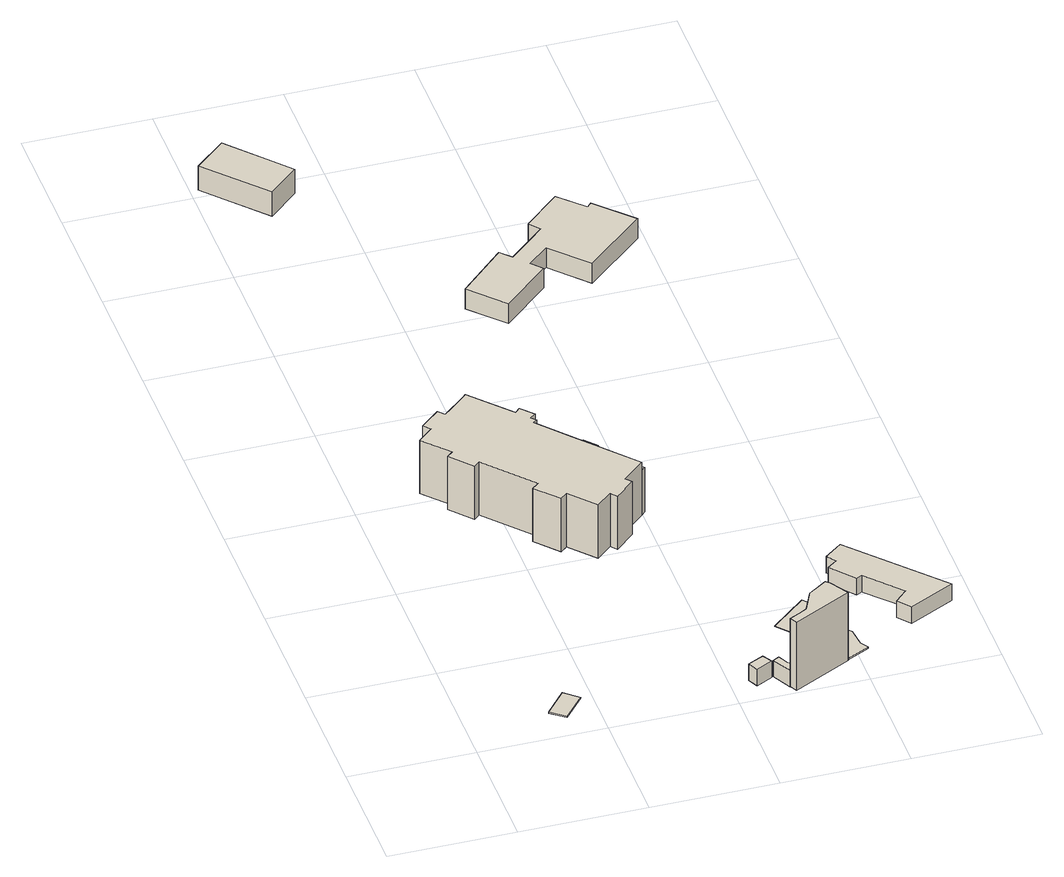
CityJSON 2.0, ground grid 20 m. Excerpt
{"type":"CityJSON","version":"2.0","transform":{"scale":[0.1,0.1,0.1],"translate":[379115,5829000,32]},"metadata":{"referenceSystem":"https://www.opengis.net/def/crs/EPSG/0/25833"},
"CityObjects":{
"building1":{"type":"Building","attributes":{"Gemeindeschluessel":"11000012","BezugspunktDach":"2200","function":"31001_2463","measuredHeight":0.232,"storeysAboveGround":1},"address":[{"country":"Germany","locality":"Berlin","thoroughfareNumber":"103 (12)","thoroughfareName":"Sandhauser Straße"}],"geometry":[{"type":"Solid","lod":"1","boundaries":[[[[0,1,2,3]],[[4,5,6,7]],[[4,7,3,2]],[[5,4,2,1]],[[6,5,1,0]],[[7,6,0,3]]]]}]},
"building2":{"type":"Building","attributes":{"Gemeindeschluessel":"11000012","function":"31001_1010"},"address":[{"country":"Germany","locality":"Berlin","thoroughfareNumber":"109, 111","thoroughfareName":"Sandhauser Straße"}],"children":["building2-1","building2-2"]},
"building2-1":{"type":"BuildingPart","attributes":{"BezugspunktDach":"2200","measuredHeight":12.91,"storeysAboveGround":2},"parents":["building2"],"geometry":[{"type":"MultiSurface","lod":"1","boundaries":[[[8,9,10,11,12,13,14,15,16,17,18,19,20,21,22,23,24,25,26,27,28,29,30,31,32,33,34,35]],[[36,37,38,39,40,41,42,43,44,45,46,47,48,49,50,51,52,53,54,55,56,57,58,59,60,61,62,63]],[[36,63,35,34]],[[37,36,34,33]],[[38,37,33,32]],[[39,38,32,31]],[[40,39,31,30]],[[41,40,30,29]],[[42,41,29,28]],[[43,42,28,27]],[[44,43,27,26]],[[45,44,26,25]],[[46,45,25,24]],[[47,46,24,23]],[[48,47,23,22]],[[64,65,48,22,21]],[[50,49,21,20]],[[51,50,20,19]],[[52,51,19,18]],[[53,52,18,17]],[[54,53,17,16]],[[55,54,16,15]],[[56,55,15,14]],[[57,56,14,13]],[[58,57,13,12]],[[59,58,12,11]],[[60,59,11,10]],[[61,60,10,9]],[[62,61,9,8]],[[63,62,8,35]],[[49,48,65,64]]]}]},
"building2-2":{"type":"BuildingPart","attributes":{"BezugspunktDach":"2200","measuredHeight":8.08,"storeysAboveGround":2},"parents":["building2"],"geometry":[{"type":"Solid","lod":"1","boundaries":[[[[64,66,67,68,69,70,71,65]],[[72,73,74,75,76,77,49,48]],[[72,48,65,71]],[[73,72,71,70]],[[74,73,70,69]],[[75,74,69,68]],[[76,75,68,67]],[[77,76,67,66]],[[49,77,66,64]],[[48,49,64,65]]]]}]},
"building3":{"type":"Building","attributes":{"Gemeindeschluessel":"11000012","BezugspunktDach":"2200","function":"51009_1610","measuredHeight":3,"storeysAboveGround":0},"address":[{"country":"Germany","locality":"Berlin"}],"geometry":[{"type":"Solid","lod":"1","boundaries":[[[[78,79,80,81]],[[82,83,84,85]],[[82,85,81,80]],[[83,82,80,79]],[[84,83,79,78]],[[85,84,78,81]]]]}]},
"building4":{"type":"Building","attributes":{"Gemeindeschluessel":"11000012","BezugspunktDach":"2200","function":"31001_2723","measuredHeight":4.42,"storeysAboveGround":1},"address":[{"country":"Germany","locality":"Berlin","thoroughfareNumber":"110 (1)","thoroughfareName":"Sandhauser Straße"}],"geometry":[{"type":"Solid","lod":"1","boundaries":[[[[86,87,88,89]],[[90,91,92,93]],[[90,93,89,88]],[[91,90,88,87]],[[92,91,87,86]],[[93,92,86,89]]]]}]},
"building5":{"type":"Building","attributes":{"Gemeindeschluessel":"11000012","BezugspunktDach":"2200","function":"31001_2000","measuredHeight":3,"storeysAboveGround":1},"address":[{"country":"Germany","locality":"Berlin","thoroughfareNumber":"103 (9)","thoroughfareName":"Sandhauser Straße"}],"geometry":[{"type":"Solid","lod":"1","boundaries":[[[[94,95,96,97,98]],[[99,100,101,102,103]],[[99,103,98,97]],[[100,99,97,96]],[[101,100,96,95]],[[102,101,95,94]],[[103,102,94,98]]]]}]},
"building6":{"type":"Building","attributes":{"Gemeindeschluessel":"11000012","BezugspunktDach":"2200","function":"31001_2000","measuredHeight":12.38,"storeysAboveGround":1},"address":[{"country":"Germany","locality":"Berlin","thoroughfareNumber":"103 (5)","thoroughfareName":"Sandhauser Straße"}],"geometry":[{"type":"Solid","lod":"1","boundaries":[[[[104,105,106,107,108,109,110,111]],[[112,113,114,115,116,117,118,119]],[[112,119,111,110]],[[113,112,110,109]],[[114,113,109,108]],[[115,114,108,107]],[[116,115,107,106]],[[117,116,106,105]],[[118,117,105,104]],[[119,118,104,111]]]]}]},
"building7":{"type":"Building","attributes":{"Gemeindeschluessel":"11000012","BezugspunktDach":"2200","function":"31001_1010","measuredHeight":0.017,"storeysAboveGround":1},"address":[{"country":"Germany","locality":"Berlin","thoroughfareNumber":"103 (3)","thoroughfareName":"Sandhauser Straße"}],"geometry":[{"type":"Solid","lod":"1","boundaries":[[[[120,121,122,123,124,125,126,127]],[[128,129,130,131,132,133,134,135]],[[128,135,127,126]],[[129,128,126,125]],[[130,129,125,124]],[[131,130,124,123]],[[132,131,123,122]],[[133,132,122,121]],[[134,133,121,120]],[[135,134,120,127]]]]}]},
"building8":{"type":"Building","attributes":{"Gemeindeschluessel":"11000012","BezugspunktDach":"2200","function":"31001_2000","measuredHeight":0.36,"storeysAboveGround":1},"address":[{"country":"Germany","locality":"Berlin","thoroughfareNumber":"103 (4)","thoroughfareName":"Sandhauser Straße"}],"geometry":[{"type":"Solid","lod":"1","boundaries":[[[[136,137,138,139,140,141,142,143]],[[144,145,146,147,148,149,150,151]],[[144,151,143,142]],[[145,144,142,141]],[[146,145,141,140]],[[147,146,140,139]],[[148,147,139,138]],[[149,148,138,137]],[[150,149,137,136]],[[151,150,136,143]]]]}]},
"building9":{"type":"Building","attributes":{"Gemeindeschluessel":"11000012","BezugspunktDach":"2200","function":"31001_1010","measuredHeight":3,"storeysAboveGround":1},"address":[{"country":"Germany","locality":"Berlin","thoroughfareNumber":"103","thoroughfareName":"Sandhauser Straße"}],"geometry":[{"type":"Solid","lod":"1","boundaries":[[[[152,153,154,155,156,157,158,159,160,161]],[[162,163,164,165,166,167,168,169,170,171]],[[162,171,161,160]],[[163,162,160,159]],[[164,163,159,158]],[[165,164,158,157]],[[166,165,157,156]],[[167,166,156,155]],[[168,167,155,154]],[[169,168,154,153]],[[170,169,153,152]],[[171,170,152,161]]]]}]},
"building10":{"type":"Building","attributes":{"Gemeindeschluessel":"11000012","BezugspunktDach":"2200","function":"31001_3080","measuredHeight":3.58,"storeysAboveGround":1},"address":[{"country":"Germany","locality":"Berlin","thoroughfareNumber":"110","thoroughfareName":"Sandhauser Straße"}],"geometry":[{"type":"Solid","lod":"1","boundaries":[[[[172,173,174,175,176,177,178,179,180,181,182,183,184,185]],[[186,187,188,189,190,191,192,193,194,195,196,197,198,199]],[[186,199,185,184]],[[187,186,184,183]],[[188,187,183,182]],[[189,188,182,181]],[[190,189,181,180]],[[191,190,180,179]],[[192,191,179,178]],[[193,192,178,177]],[[194,193,177,176]],[[195,194,176,175]],[[196,195,175,174]],[[197,196,174,173]],[[198,197,173,172]],[[199,198,172,185]]]]}]}
},
"vertices":[
[150,41,11],[182,79,11],[160,98,11],[127,59,11],[160,98,9],[182,79,9],[150,41,9],[127,59,9],
[142,581,105],[132,573,105],[163,538,105],[172,547,105],[239,472,105],[228,463,105],[260,427,105],[271,436,105],[307,396,105],[332,418,105],[340,408,105],[371,436,105],[363,445,105],[398,476,105],[317,567,105],[276,614,105],[282,619,105],[275,626,105],[284,633,105],[266,653,105],[258,645,105],[201,708,105],[196,703,105],[159,671,105],[150,681,105],[119,654,105],[129,644,105],[105,622,105],[129,644,8],[119,654,8],[150,681,8],[159,671,8],[196,703,8],[201,708,8],[258,645,8],[266,653,8],[284,633,8],[275,626,8],[282,619,8],[276,614,8],[317,567,8],[398,476,8],[363,445,8],[371,436,8],[340,408,8],[332,418,8],[307,396,8],[271,436,8],[260,427,8],[228,463,8],[239,472,8],[172,547,8],[163,538,8],[132,573,8],[142,581,8],[105,622,8],[398,476,89],[317,567,89],
[405,483,89],[347,547,89],[356,554,89],[339,573,89],[331,566,89],[324,573,89],[324,573,8],[331,566,8],[339,573,8],[356,554,8],[347,547,8],[405,483,8],
[436,30,41],[462,43,41],[453,58,41],[428,46,41],[453,58,11],[462,43,11],[436,30,11],[428,46,11],
[92,1308,65],[140,1351,65],[57,1443,65],[8,1400,65],[57,1443,21],[140,1351,21],[92,1308,21],[8,1400,21],
[481,13,41],[497,21,41],[483,33,41],[475,49,41],[465,44,41],[475,49,11],[483,33,11],[497,21,11],[481,13,11],[465,44,11],
[487,1,136],[580,48,136],[562,78,136],[556,83,136],[526,63,136],[510,28,136],[497,21,136],[481,13,136],[497,21,12],[510,28,12],[526,63,12],[556,83,12],[562,78,12],[580,48,12],[487,1,12],[481,13,12],
[530,128,12],[512,113,12],[532,90,12],[543,100,12],[583,133,12],[606,153,12],[559,207,12],[503,159,12],[559,207,11],[606,153,11],[583,133,11],[543,100,11],[532,90,11],[512,113,11],[530,128,11],[503,159,11],
[556,83,16],[562,78,16],[580,48,16],[616,66,16],[608,78,16],[605,108,16],[583,133,16],[543,100,16],[583,133,13],[605,108,13],[608,78,13],[616,66,13],[580,48,13],[562,78,13],[556,83,13],[543,100,13],
[639,195,42],[648,200,42],[698,146,42],[678,126,42],[695,106,42],[767,142,42],[640,281,42],[612,259,42],[623,245,42],[607,233,42],[623,245,12],[612,259,12],[640,281,12],[767,142,12],[695,106,12],[678,126,12],[698,146,12],[648,200,12],[639,195,12],[607,233,12],
[345,960,56],[419,1027,56],[404,1044,56],[437,1073,56],[490,1017,56],[585,1101,56],[531,1157,56],[524,1150,56],[486,1188,56],[429,1136,56],[443,1119,56],[384,1066,56],[368,1083,56],[295,1013,56],[368,1083,20],[384,1066,20],[443,1119,20],[429,1136,20],[486,1188,20],[524,1150,20],[531,1157,20],[585,1101,20],[490,1017,20],[437,1073,20],[404,1044,20],[419,1027,20],[345,960,20],[295,1013,20]
]}
